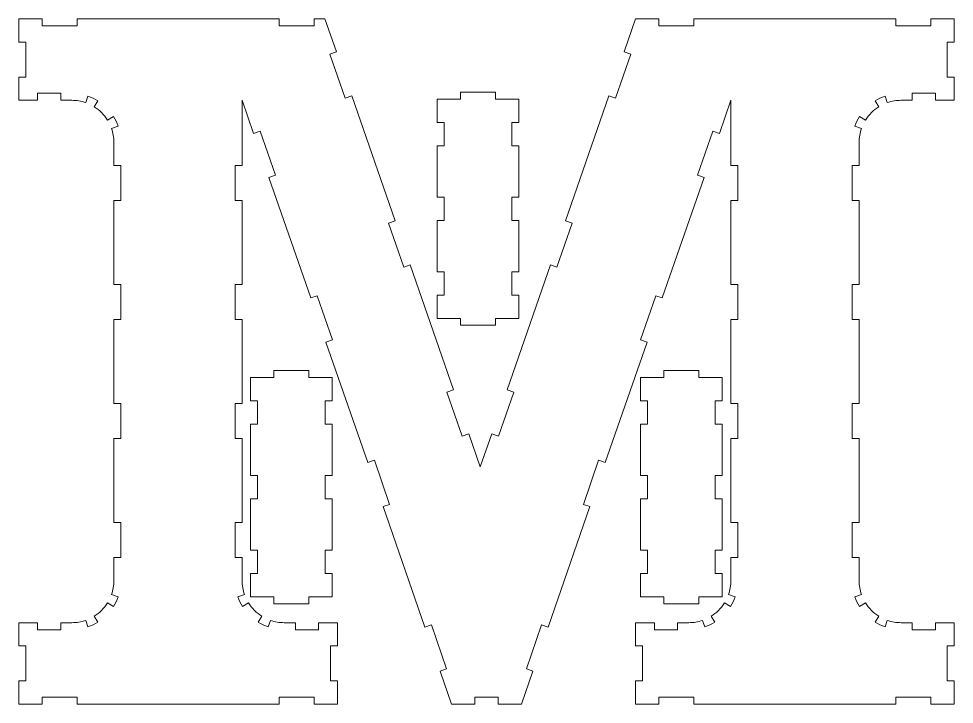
# Model space of a CAD drawing. Header units: millimetres. Extents: x -454 to 454, y -712 to 712.
# Drawn here: x -47.2 to 353.9, y 418.5 to 712.5 of the extents above; entities that cross this region are included whole.
import ezdxf

# ---------------------------------------------------------------- set-up
doc = ezdxf.new("R2010")
doc.units = ezdxf.units.MM
doc.header["$MEASUREMENT"] = 0
doc.layers.add('Camada 1', color=7, linetype='Continuous')

msp = doc.modelspace()

# ---------------------------------------------------------------- linework, layer by layer
at = {"layer": 'Camada 1', "color": 250, "lineweight": 20}
for points, knots in [([(64.4009, 418.4594), (64.4009, 418.4594), (-22.1791, 418.4594), (-22.1791, 418.4594), (-22.1791, 418.4594), (-22.1791, 418.4594), (-22.1791, 421.4594), (-22.1791, 421.4594), (-22.1791, 421.4594), (-22.1791, 421.4594), (-37.1791, 421.4594), (-37.1791, 421.4594), (-37.1791, 421.4594), (-37.1791, 421.4594), (-37.1791, 418.4594), (-37.1791, 418.4594), (-37.1791, 418.4594), (-37.1791, 418.4594), (-47.1791, 418.4594), (-47.1791, 418.4594), (-47.1791, 418.4594), (-47.1791, 418.4594), (-47.1791, 428.4594), (-47.1791, 428.4594), (-47.1791, 428.4594), (-47.1791, 428.4594), (-44.1791, 428.4594), (-44.1791, 428.4594), (-44.1791, 428.4594), (-44.1791, 428.4594), (-44.1791, 443.4594), (-44.1791, 443.4594), (-44.1791, 443.4594), (-44.1791, 443.4594), (-47.1791, 443.4594), (-47.1791, 443.4594), (-47.1791, 443.4594), (-47.1791, 443.4594), (-47.1791, 453.4594), (-47.1791, 453.4594), (-47.1791, 453.4594), (-47.1791, 453.4594), (-39.1744, 453.4594), (-39.1744, 453.4594), (-39.1744, 453.4594), (-39.1744, 453.4594), (-39.1744, 450.4594), (-39.1744, 450.4594), (-39.1744, 450.4594), (-39.1744, 450.4594), (-29.1744, 450.4594), (-29.1744, 450.4594), (-29.1744, 450.4594), (-29.1744, 450.4594), (-29.1744, 453.4594), (-29.1744, 453.4594), (-29.1744, 453.4594), (-29.1744, 453.4594), (-24.3891, 453.4594), (-24.3891, 453.4594), (-24.3891, 453.4594), (-22.375, 453.4594), (-20.3752, 453.7974), (-18.473, 454.4594), (-18.473, 454.4594), (-18.473, 454.4594), (-17.487, 451.6261), (-17.487, 451.6261), (-17.487, 451.6261), (-16.0133, 452.1389), (-14.6013, 452.8144), (-13.2773, 453.6401), (-13.2773, 453.6401), (-13.2773, 453.6401), (-14.8647, 456.1857), (-14.8647, 456.1857), (-14.8647, 456.1857), (-12.5348, 457.6386), (-10.5682, 459.6052), (-9.1153, 461.935), (-9.1153, 461.935), (-9.1153, 461.935), (-6.5697, 460.3476), (-6.5697, 460.3476), (-6.5697, 460.3476), (-5.7441, 461.6717), (-5.0686, 463.0836), (-4.5557, 464.5573), (-4.5557, 464.5573), (-4.5557, 464.5573), (-7.3891, 465.5433), (-7.3891, 465.5433), (-7.3891, 465.5433), (-6.7271, 467.4455), (-6.3891, 469.4453), (-6.3891, 471.4594), (-6.3891, 471.4594), (-6.3891, 471.4594), (-6.3891, 481.4594), (-6.3891, 481.4594), (-6.3891, 481.4594), (-6.3891, 481.4594), (-3.3891, 481.4594), (-3.3891, 481.4594), (-3.3891, 481.4594), (-3.3891, 481.4594), (-3.3891, 496.4594), (-3.3891, 496.4594), (-3.3891, 496.4594), (-3.3891, 496.4594), (-6.3891, 496.4594), (-6.3891, 496.4594), (-6.3891, 496.4594), (-6.3891, 496.4594), (-6.3891, 532.4594), (-6.3891, 532.4594), (-6.3891, 532.4594), (-6.3891, 532.4594), (-3.3891, 532.4594), (-3.3891, 532.4594), (-3.3891, 532.4594), (-3.3891, 532.4594), (-3.3891, 547.4594), (-3.3891, 547.4594), (-3.3891, 547.4594), (-3.3891, 547.4594), (-6.3891, 547.4594), (-6.3891, 547.4594), (-6.3891, 547.4594), (-6.3891, 547.4594), (-6.3891, 583.4594), (-6.3891, 583.4594), (-6.3891, 583.4594), (-6.3891, 583.4594), (-3.3891, 583.4594), (-3.3891, 583.4594), (-3.3891, 583.4594), (-3.3891, 583.4594), (-3.3891, 598.4594), (-3.3891, 598.4594), (-3.3891, 598.4594), (-3.3891, 598.4594), (-6.3891, 598.4594), (-6.3891, 598.4594), (-6.3891, 598.4594), (-6.3891, 598.4594), (-6.3891, 634.4594), (-6.3891, 634.4594), (-6.3891, 634.4594), (-6.3891, 634.4594), (-3.3891, 634.4594), (-3.3891, 634.4594), (-3.3891, 634.4594), (-3.3891, 634.4594), (-3.3891, 649.4594), (-3.3891, 649.4594), (-3.3891, 649.4594), (-3.3891, 649.4594), (-6.3891, 649.4594), (-6.3891, 649.4594), (-6.3891, 649.4594), (-6.3891, 649.4594), (-6.3891, 659.4594), (-6.3891, 659.4594), (-6.3891, 659.4594), (-6.3891, 661.4735), (-6.7271, 663.4733), (-7.3891, 665.3755), (-7.3891, 665.3755), (-7.3891, 665.3755), (-4.5557, 666.3615), (-4.5557, 666.3615), (-4.5557, 666.3615), (-5.0686, 667.8352), (-5.7441, 669.2471), (-6.5697, 670.5712), (-6.5697, 670.5712), (-6.5697, 670.5712), (-9.1153, 668.9838), (-9.1153, 668.9838), (-9.1153, 668.9838), (-10.5682, 671.3136), (-12.5348, 673.2802), (-14.8647, 674.7331), (-14.8647, 674.7331), (-14.8647, 674.7331), (-13.2773, 677.2787), (-13.2773, 677.2787), (-13.2773, 677.2787), (-14.6013, 678.1044), (-16.0133, 678.7799), (-17.487, 679.2927), (-17.487, 679.2927), (-17.487, 679.2927), (-18.473, 676.4594), (-18.473, 676.4594), (-18.473, 676.4594), (-20.3752, 677.1214), (-22.375, 677.4594), (-24.3891, 677.4594), (-24.3891, 677.4594), (-24.3891, 677.4594), (-29.1744, 677.4594), (-29.1744, 677.4594), (-29.1744, 677.4594), (-29.1744, 677.4594), (-29.1744, 680.4594), (-29.1744, 680.4594), (-29.1744, 680.4594), (-29.1744, 680.4594), (-39.1744, 680.4594), (-39.1744, 680.4594), (-39.1744, 680.4594), (-39.1744, 680.4594), (-39.1744, 677.4594), (-39.1744, 677.4594), (-39.1744, 677.4594), (-39.1744, 677.4594), (-47.1791, 677.4594), (-47.1791, 677.4594), (-47.1791, 677.4594), (-47.1791, 677.4594), (-47.1791, 687.4594), (-47.1791, 687.4594), (-47.1791, 687.4594), (-47.1791, 687.4594), (-44.1791, 687.4594), (-44.1791, 687.4594), (-44.1791, 687.4594), (-44.1791, 687.4594), (-44.1791, 702.4594), (-44.1791, 702.4594), (-44.1791, 702.4594), (-44.1791, 702.4594), (-47.1791, 702.4594), (-47.1791, 702.4594), (-47.1791, 702.4594), (-47.1791, 702.4594), (-47.1791, 712.4594), (-47.1791, 712.4594), (-47.1791, 712.4594), (-47.1791, 712.4594), (-37.1791, 712.4594), (-37.1791, 712.4594), (-37.1791, 712.4594), (-37.1791, 712.4594), (-37.1791, 709.4594), (-37.1791, 709.4594), (-37.1791, 709.4594), (-37.1791, 709.4594), (-22.1791, 709.4594), (-22.1791, 709.4594), (-22.1791, 709.4594), (-22.1791, 709.4594), (-22.1791, 712.4594), (-22.1791, 712.4594), (-22.1791, 712.4594), (-22.1791, 712.4594), (64.4009, 712.4594), (64.4009, 712.4594), (64.4009, 712.4594), (64.4009, 712.4594), (64.4009, 709.4594), (64.4009, 709.4594), (64.4009, 709.4594), (64.4009, 709.4594), (79.4009, 709.4594), (79.4009, 709.4594), (79.4009, 709.4594), (79.4009, 709.4594), (79.4009, 712.4594), (79.4009, 712.4594), (79.4009, 712.4594), (79.4009, 712.4594), (84.1094, 712.4594), (84.1094, 712.4594), (84.1094, 712.4594), (84.1094, 712.4594), (89.0197, 698.2859), (89.0197, 698.2859), (89.0197, 698.2859), (89.0197, 698.2859), (86.185, 697.3038), (86.185, 697.3038), (86.185, 697.3038), (86.185, 697.3038), (92.7322, 678.4058), (92.7322, 678.4058), (92.7322, 678.4058), (92.7322, 678.4058), (95.5669, 679.3879), (95.5669, 679.3879), (95.5669, 679.3879), (95.5669, 679.3879), (114.1285, 625.8107), (114.1285, 625.8107), (114.1285, 625.8107), (114.1285, 625.8107), (111.2938, 624.8287), (111.2938, 624.8287), (111.2938, 624.8287), (111.2938, 624.8287), (117.8409, 605.9307), (117.8409, 605.9307), (117.8409, 605.9307), (117.8409, 605.9307), (120.6756, 606.9127), (120.6756, 606.9127), (120.6756, 606.9127), (120.6756, 606.9127), (139.2372, 553.3356), (139.2372, 553.3356), (139.2372, 553.3356), (139.2372, 553.3356), (136.4025, 552.3535), (136.4025, 552.3535), (136.4025, 552.3535), (136.4025, 552.3535), (142.9497, 533.4555), (142.9497, 533.4555), (142.9497, 533.4555), (142.9497, 533.4555), (145.7844, 534.4376), (145.7844, 534.4376), (145.7844, 534.4376), (145.7844, 534.4376), (150.6947, 520.2641), (150.6947, 520.2641), (150.6947, 520.2641), (150.6947, 520.2641), (155.6051, 534.4376), (155.6051, 534.4376), (155.6051, 534.4376), (155.6051, 534.4376), (158.4398, 533.4555), (158.4398, 533.4555), (158.4398, 533.4555), (158.4398, 533.4555), (164.9869, 552.3535), (164.9869, 552.3535), (164.9869, 552.3535), (164.9869, 552.3535), (162.1522, 553.3356), (162.1522, 553.3356), (162.1522, 553.3356), (162.1522, 553.3356), (180.7138, 606.9127), (180.7138, 606.9127), (180.7138, 606.9127), (180.7138, 606.9127), (183.5485, 605.9307), (183.5485, 605.9307), (183.5485, 605.9307), (183.5485, 605.9307), (190.0957, 624.8287), (190.0957, 624.8287), (190.0957, 624.8287), (190.0957, 624.8287), (187.261, 625.8107), (187.261, 625.8107), (187.261, 625.8107), (187.261, 625.8107), (205.8226, 679.3879), (205.8226, 679.3879), (205.8226, 679.3879), (205.8226, 679.3879), (208.6573, 678.4058), (208.6573, 678.4058), (208.6573, 678.4058), (208.6573, 678.4058), (215.2044, 697.3038), (215.2044, 697.3038), (215.2044, 697.3038), (215.2044, 697.3038), (212.3697, 698.2859), (212.3697, 698.2859), (212.3697, 698.2859), (212.3697, 698.2859), (217.2801, 712.4594), (217.2801, 712.4594), (217.2801, 712.4594), (217.2801, 712.4594), (227.2801, 712.4594), (227.2801, 712.4594), (227.2801, 712.4594), (227.2801, 712.4594), (227.2801, 709.4594), (227.2801, 709.4594), (227.2801, 709.4594), (227.2801, 709.4594), (242.2801, 709.4594), (242.2801, 709.4594), (242.2801, 709.4594), (242.2801, 709.4594), (242.2801, 712.4594), (242.2801, 712.4594), (242.2801, 712.4594), (242.2801, 712.4594), (328.8601, 712.4594), (328.8601, 712.4594), (328.8601, 712.4594), (328.8601, 712.4594), (328.8601, 709.4594), (328.8601, 709.4594), (328.8601, 709.4594), (328.8601, 709.4594), (343.8601, 709.4594), (343.8601, 709.4594), (343.8601, 709.4594), (343.8601, 709.4594), (343.8601, 712.4594), (343.8601, 712.4594), (343.8601, 712.4594), (343.8601, 712.4594), (353.8601, 712.4594), (353.8601, 712.4594), (353.8601, 712.4594), (353.8601, 712.4594), (353.8601, 702.4594), (353.8601, 702.4594), (353.8601, 702.4594), (353.8601, 702.4594), (350.8601, 702.4594), (350.8601, 702.4594), (350.8601, 702.4594), (350.8601, 702.4594), (350.8601, 687.4594), (350.8601, 687.4594), (350.8601, 687.4594), (350.8601, 687.4594), (353.8601, 687.4594), (353.8601, 687.4594), (353.8601, 687.4594), (353.8601, 687.4594), (353.8601, 677.4594), (353.8601, 677.4594), (353.8601, 677.4594), (353.8601, 677.4594), (345.8554, 677.4594), (345.8554, 677.4594), (345.8554, 677.4594), (345.8554, 677.4594), (345.8554, 680.4594), (345.8554, 680.4594), (345.8554, 680.4594), (345.8554, 680.4594), (335.8554, 680.4594), (335.8554, 680.4594), (335.8554, 680.4594), (335.8554, 680.4594), (335.8554, 677.4594), (335.8554, 677.4594), (335.8554, 677.4594), (335.8554, 677.4594), (331.0701, 677.4594), (331.0701, 677.4594), (331.0701, 677.4594), (329.056, 677.4594), (327.0562, 677.1214), (325.154, 676.4594), (325.154, 676.4594), (325.154, 676.4594), (324.168, 679.2927), (324.168, 679.2927), (324.168, 679.2927), (322.6943, 678.7799), (321.2823, 678.1044), (319.9583, 677.2787), (319.9583, 677.2787), (319.9583, 677.2787), (321.5457, 674.7331), (321.5457, 674.7331), (321.5457, 674.7331), (319.2158, 673.2802), (317.2492, 671.3136), (315.7963, 668.9838), (315.7963, 668.9838), (315.7963, 668.9838), (313.2507, 670.5712), (313.2507, 670.5712), (313.2507, 670.5712), (312.4251, 669.2471), (311.7496, 667.8352), (311.2367, 666.3615), (311.2367, 666.3615), (311.2367, 666.3615), (314.0701, 665.3755), (314.0701, 665.3755), (314.0701, 665.3755), (313.4081, 663.4733), (313.0701, 661.4735), (313.0701, 659.4594), (313.0701, 659.4594), (313.0701, 659.4594), (313.0701, 649.4594), (313.0701, 649.4594), (313.0701, 649.4594), (313.0701, 649.4594), (310.0701, 649.4594), (310.0701, 649.4594), (310.0701, 649.4594), (310.0701, 649.4594), (310.0701, 634.4594), (310.0701, 634.4594), (310.0701, 634.4594), (310.0701, 634.4594), (313.0701, 634.4594), (313.0701, 634.4594), (313.0701, 634.4594), (313.0701, 634.4594), (313.0701, 598.4594), (313.0701, 598.4594), (313.0701, 598.4594), (313.0701, 598.4594), (310.0701, 598.4594), (310.0701, 598.4594), (310.0701, 598.4594), (310.0701, 598.4594), (310.0701, 583.4594), (310.0701, 583.4594), (310.0701, 583.4594), (310.0701, 583.4594), (313.0701, 583.4594), (313.0701, 583.4594), (313.0701, 583.4594), (313.0701, 583.4594), (313.0701, 547.4594), (313.0701, 547.4594), (313.0701, 547.4594), (313.0701, 547.4594), (310.0701, 547.4594), (310.0701, 547.4594), (310.0701, 547.4594), (310.0701, 547.4594), (310.0701, 532.4594), (310.0701, 532.4594), (310.0701, 532.4594), (310.0701, 532.4594), (313.0701, 532.4594), (313.0701, 532.4594), (313.0701, 532.4594), (313.0701, 532.4594), (313.0701, 496.4594), (313.0701, 496.4594), (313.0701, 496.4594), (313.0701, 496.4594), (310.0701, 496.4594), (310.0701, 496.4594), (310.0701, 496.4594), (310.0701, 496.4594), (310.0701, 481.4594), (310.0701, 481.4594), (310.0701, 481.4594), (310.0701, 481.4594), (313.0701, 481.4594), (313.0701, 481.4594), (313.0701, 481.4594), (313.0701, 481.4594), (313.0701, 471.4593), (313.0701, 471.4593), (313.0701, 471.4593), (313.0701, 469.4453), (313.4081, 467.4455), (314.0701, 465.5433), (314.0701, 465.5433), (314.0701, 465.5433), (311.2367, 464.5573), (311.2367, 464.5573), (311.2367, 464.5573), (311.7496, 463.0836), (312.4251, 461.6717), (313.2507, 460.3476), (313.2507, 460.3476), (313.2507, 460.3476), (315.7963, 461.935), (315.7963, 461.935), (315.7963, 461.935), (317.2492, 459.6052), (319.2158, 457.6386), (321.5457, 456.1857), (321.5457, 456.1857), (321.5457, 456.1857), (319.9583, 453.6401), (319.9583, 453.6401), (319.9583, 453.6401), (321.2823, 452.8144), (322.6943, 452.1389), (324.168, 451.6261), (324.168, 451.6261), (324.168, 451.6261), (325.154, 454.4594), (325.154, 454.4594), (325.154, 454.4594), (327.0562, 453.7974), (329.056, 453.4594), (331.0701, 453.4594), (331.0701, 453.4594), (331.0701, 453.4594), (335.8554, 453.4594), (335.8554, 453.4594), (335.8554, 453.4594), (335.8554, 453.4594), (335.8554, 450.4594), (335.8554, 450.4594), (335.8554, 450.4594), (335.8554, 450.4594), (345.8554, 450.4594), (345.8554, 450.4594), (345.8554, 450.4594), (345.8554, 450.4594), (345.8554, 453.4594), (345.8554, 453.4594), (345.8554, 453.4594), (345.8554, 453.4594), (353.8601, 453.4594), (353.8601, 453.4594), (353.8601, 453.4594), (353.8601, 453.4594), (353.8601, 443.4594), (353.8601, 443.4594), (353.8601, 443.4594), (353.8601, 443.4594), (350.8601, 443.4594), (350.8601, 443.4594), (350.8601, 443.4594), (350.8601, 443.4594), (350.8601, 428.4594), (350.8601, 428.4594), (350.8601, 428.4594), (350.8601, 428.4594), (353.8601, 428.4594), (353.8601, 428.4594), (353.8601, 428.4594), (353.8601, 428.4594), (353.8601, 418.4594), (353.8601, 418.4594), (353.8601, 418.4594), (353.8601, 418.4594), (343.8601, 418.4594), (343.8601, 418.4594), (343.8601, 418.4594), (343.8601, 418.4594), (343.8601, 421.4594), (343.8601, 421.4594), (343.8601, 421.4594), (343.8601, 421.4594), (328.8601, 421.4594), (328.8601, 421.4594), (328.8601, 421.4594), (328.8601, 421.4594), (328.8601, 418.4594), (328.8601, 418.4594), (328.8601, 418.4594), (328.8601, 418.4594), (242.2801, 418.4594), (242.2801, 418.4594), (242.2801, 418.4594), (242.2801, 418.4594), (242.2801, 421.4594), (242.2801, 421.4594), (242.2801, 421.4594), (242.2801, 421.4594), (227.2801, 421.4594), (227.2801, 421.4594), (227.2801, 421.4594), (227.2801, 421.4594), (227.2801, 418.4594), (227.2801, 418.4594), (227.2801, 418.4594), (227.2801, 418.4594), (217.2801, 418.4594), (217.2801, 418.4594), (217.2801, 418.4594), (217.2801, 418.4594), (217.2801, 428.4594), (217.2801, 428.4594), (217.2801, 428.4594), (217.2801, 428.4594), (220.2801, 428.4594), (220.2801, 428.4594), (220.2801, 428.4594), (220.2801, 428.4594), (220.2801, 443.4594), (220.2801, 443.4594), (220.2801, 443.4594), (220.2801, 443.4594), (217.2801, 443.4594), (217.2801, 443.4594), (217.2801, 443.4594), (217.2801, 443.4594), (217.2801, 453.4594), (217.2801, 453.4594), (217.2801, 453.4594), (217.2801, 453.4594), (225.2847, 453.4594), (225.2847, 453.4594), (225.2847, 453.4594), (225.2847, 453.4594), (225.2847, 450.4594), (225.2847, 450.4594), (225.2847, 450.4594), (225.2847, 450.4594), (235.2847, 450.4594), (235.2847, 450.4594), (235.2847, 450.4594), (235.2847, 450.4594), (235.2847, 453.4594), (235.2847, 453.4594), (235.2847, 453.4594), (235.2847, 453.4594), (240.0701, 453.4594), (240.0701, 453.4594), (240.0701, 453.4594), (242.0841, 453.4594), (244.0839, 453.7974), (245.9861, 454.4594), (245.9861, 454.4594), (245.9861, 454.4594), (246.9721, 451.6261), (246.9721, 451.6261), (246.9721, 451.6261), (248.4458, 452.1389), (249.8578, 452.8144), (251.1818, 453.6401), (251.1818, 453.6401), (251.1818, 453.6401), (249.5944, 456.1857), (249.5944, 456.1857), (249.5944, 456.1857), (251.9243, 457.6386), (253.8909, 459.6052), (255.3438, 461.935), (255.3438, 461.935), (255.3438, 461.935), (257.8894, 460.3476), (257.8894, 460.3476), (257.8894, 460.3476), (258.715, 461.6717), (259.3905, 463.0836), (259.9034, 464.5573), (259.9034, 464.5573), (259.9034, 464.5573), (257.0701, 465.5433), (257.0701, 465.5433), (257.0701, 465.5433), (257.732, 467.4455), (258.0701, 469.4453), (258.0701, 471.4594), (258.0701, 471.4594), (258.0701, 471.4594), (258.0701, 481.4594), (258.0701, 481.4594), (258.0701, 481.4594), (258.0701, 481.4594), (261.0701, 481.4594), (261.0701, 481.4594), (261.0701, 481.4594), (261.0701, 481.4594), (261.0701, 496.4594), (261.0701, 496.4594), (261.0701, 496.4594), (261.0701, 496.4594), (258.0701, 496.4594), (258.0701, 496.4594), (258.0701, 496.4594), (258.0701, 496.4594), (258.0701, 532.4594), (258.0701, 532.4594), (258.0701, 532.4594), (258.0701, 532.4594), (261.0701, 532.4594), (261.0701, 532.4594), (261.0701, 532.4594), (261.0701, 532.4594), (261.0701, 547.4594), (261.0701, 547.4594), (261.0701, 547.4594), (261.0701, 547.4594), (258.0701, 547.4594), (258.0701, 547.4594), (258.0701, 547.4594), (258.0701, 547.4594), (258.0701, 583.4594), (258.0701, 583.4594), (258.0701, 583.4594), (258.0701, 583.4594), (261.0701, 583.4594), (261.0701, 583.4594), (261.0701, 583.4594), (261.0701, 583.4594), (261.0701, 598.4594), (261.0701, 598.4594), (261.0701, 598.4594), (261.0701, 598.4594), (258.0701, 598.4594), (258.0701, 598.4594), (258.0701, 598.4594), (258.0701, 598.4594), (258.0701, 634.4594), (258.0701, 634.4594), (258.0701, 634.4594), (258.0701, 634.4594), (261.0701, 634.4594), (261.0701, 634.4594), (261.0701, 634.4594), (261.0701, 634.4594), (261.0701, 649.4594), (261.0701, 649.4594), (261.0701, 649.4594), (261.0701, 649.4594), (258.0701, 649.4594), (258.0701, 649.4594), (258.0701, 649.4594), (258.0701, 649.4594), (258.0701, 677.4594), (258.0701, 677.4594), (258.0701, 677.4594), (258.0701, 677.4594), (253.1597, 663.2859), (253.1597, 663.2859), (253.1597, 663.2859), (253.1597, 663.2859), (250.325, 664.268), (250.325, 664.268), (250.325, 664.268), (250.325, 664.268), (243.7778, 645.3699), (243.7778, 645.3699), (243.7778, 645.3699), (243.7778, 645.3699), (246.6126, 644.3879), (246.6126, 644.3879), (246.6126, 644.3879), (246.6126, 644.3879), (228.7058, 592.7009), (228.7058, 592.7009), (228.7058, 592.7009), (228.7058, 592.7009), (225.8711, 593.683), (225.8711, 593.683), (225.8711, 593.683), (225.8711, 593.683), (219.324, 574.785), (219.324, 574.785), (219.324, 574.785), (219.324, 574.785), (222.1587, 573.8029), (222.1587, 573.8029), (222.1587, 573.8029), (222.1587, 573.8029), (204.2519, 522.1159), (204.2519, 522.1159), (204.2519, 522.1159), (204.2519, 522.1159), (201.4172, 523.098), (201.4172, 523.098), (201.4172, 523.098), (201.4172, 523.098), (194.8701, 504.2), (194.8701, 504.2), (194.8701, 504.2), (194.8701, 504.2), (197.7048, 503.2179), (197.7048, 503.2179), (197.7048, 503.2179), (197.7048, 503.2179), (179.798, 451.5309), (179.798, 451.5309), (179.798, 451.5309), (179.798, 451.5309), (176.9633, 452.513), (176.9633, 452.513), (176.9633, 452.513), (176.9633, 452.513), (170.4162, 433.615), (170.4162, 433.615), (170.4162, 433.615), (170.4162, 433.615), (173.2509, 432.6329), (173.2509, 432.6329), (173.2509, 432.6329), (173.2509, 432.6329), (168.3405, 418.4594), (168.3405, 418.4594), (168.3405, 418.4594), (168.3405, 418.4594), (158.3405, 418.4594), (158.3405, 418.4594), (158.3405, 418.4594), (158.3405, 418.4594), (158.3405, 421.4594), (158.3405, 421.4594), (158.3405, 421.4594), (158.3405, 421.4594), (148.3405, 421.4594), (148.3405, 421.4594), (148.3405, 421.4594), (148.3405, 421.4594), (148.3405, 418.4594), (148.3405, 418.4594), (148.3405, 418.4594), (148.3405, 418.4594), (138.3405, 418.4594), (138.3405, 418.4594), (138.3405, 418.4594), (138.3405, 418.4594), (133.4301, 432.6329), (133.4301, 432.6329), (133.4301, 432.6329), (133.4301, 432.6329), (136.2648, 433.615), (136.2648, 433.615), (136.2648, 433.615), (136.2648, 433.615), (129.7177, 452.513), (129.7177, 452.513), (129.7177, 452.513), (129.7177, 452.513), (126.883, 451.5309), (126.883, 451.5309), (126.883, 451.5309), (126.883, 451.5309), (108.9762, 503.2179), (108.9762, 503.2179), (108.9762, 503.2179), (108.9762, 503.2179), (111.8109, 504.2), (111.8109, 504.2), (111.8109, 504.2), (111.8109, 504.2), (105.2638, 523.098), (105.2638, 523.098), (105.2638, 523.098), (105.2638, 523.098), (102.4291, 522.1159), (102.4291, 522.1159), (102.4291, 522.1159), (102.4291, 522.1159), (84.5223, 573.8029), (84.5223, 573.8029), (84.5223, 573.8029), (84.5223, 573.8029), (87.357, 574.785), (87.357, 574.785), (87.357, 574.785), (87.357, 574.785), (80.8099, 593.683), (80.8099, 593.683), (80.8099, 593.683), (80.8099, 593.683), (77.9752, 592.7009), (77.9752, 592.7009), (77.9752, 592.7009), (77.9752, 592.7009), (60.0684, 644.3879), (60.0684, 644.3879), (60.0684, 644.3879), (60.0684, 644.3879), (62.9032, 645.3699), (62.9032, 645.3699), (62.9032, 645.3699), (62.9032, 645.3699), (56.356, 664.268), (56.356, 664.268), (56.356, 664.268), (56.356, 664.268), (53.5213, 663.2859), (53.5213, 663.2859), (53.5213, 663.2859), (53.5213, 663.2859), (48.6109, 677.4594), (48.6109, 677.4594), (48.6109, 677.4594), (48.6109, 677.4594), (48.6109, 649.4594), (48.6109, 649.4594), (48.6109, 649.4594), (48.6109, 649.4594), (45.6109, 649.4594), (45.6109, 649.4594), (45.6109, 649.4594), (45.6109, 649.4594), (45.6109, 634.4594), (45.6109, 634.4594), (45.6109, 634.4594), (45.6109, 634.4594), (48.6109, 634.4594), (48.6109, 634.4594), (48.6109, 634.4594), (48.6109, 634.4594), (48.6109, 598.4594), (48.6109, 598.4594), (48.6109, 598.4594), (48.6109, 598.4594), (45.6109, 598.4594), (45.6109, 598.4594), (45.6109, 598.4594), (45.6109, 598.4594), (45.6109, 583.4594), (45.6109, 583.4594), (45.6109, 583.4594), (45.6109, 583.4594), (48.6109, 583.4594), (48.6109, 583.4594), (48.6109, 583.4594), (48.6109, 583.4594), (48.6109, 547.4594), (48.6109, 547.4594), (48.6109, 547.4594), (48.6109, 547.4594), (45.6109, 547.4594), (45.6109, 547.4594), (45.6109, 547.4594), (45.6109, 547.4594), (45.6109, 532.4594), (45.6109, 532.4594), (45.6109, 532.4594), (45.6109, 532.4594), (48.6109, 532.4594), (48.6109, 532.4594), (48.6109, 532.4594), (48.6109, 532.4594), (48.6109, 496.4594), (48.6109, 496.4594), (48.6109, 496.4594), (48.6109, 496.4594), (45.6109, 496.4594), (45.6109, 496.4594), (45.6109, 496.4594), (45.6109, 496.4594), (45.6109, 481.4594), (45.6109, 481.4594), (45.6109, 481.4594), (45.6109, 481.4594), (48.6109, 481.4594), (48.6109, 481.4594), (48.6109, 481.4594), (48.6109, 481.4594), (48.6109, 471.4593), (48.6109, 471.4593), (48.6109, 471.4593), (48.611, 469.4453), (48.949, 467.4455), (49.6109, 465.5433), (49.6109, 465.5433), (49.6109, 465.5433), (46.7776, 464.5573), (46.7776, 464.5573), (46.7776, 464.5573), (47.2905, 463.0836), (47.966, 461.6717), (48.7916, 460.3476), (48.7916, 460.3476), (48.7916, 460.3476), (51.3372, 461.935), (51.3372, 461.935), (51.3372, 461.935), (52.7901, 459.6052), (54.7567, 457.6386), (57.0866, 456.1857), (57.0866, 456.1857), (57.0866, 456.1857), (55.4992, 453.6401), (55.4992, 453.6401), (55.4992, 453.6401), (56.8232, 452.8144), (58.2352, 452.1389), (59.7089, 451.6261), (59.7089, 451.6261), (59.7089, 451.6261), (60.6949, 454.4594), (60.6949, 454.4594), (60.6949, 454.4594), (62.5971, 453.7974), (64.5969, 453.4594), (66.6109, 453.4594), (66.6109, 453.4594), (66.6109, 453.4594), (71.3963, 453.4594), (71.3963, 453.4594), (71.3963, 453.4594), (71.3963, 453.4594), (71.3963, 450.4594), (71.3963, 450.4594), (71.3963, 450.4594), (71.3963, 450.4594), (81.3963, 450.4594), (81.3963, 450.4594), (81.3963, 450.4594), (81.3963, 450.4594), (81.3963, 453.4594), (81.3963, 453.4594), (81.3963, 453.4594), (81.3963, 453.4594), (89.4009, 453.4594), (89.4009, 453.4594), (89.4009, 453.4594), (89.4009, 453.4594), (89.4009, 443.4594), (89.4009, 443.4594), (89.4009, 443.4594), (89.4009, 443.4594), (86.4009, 443.4594), (86.4009, 443.4594), (86.4009, 443.4594), (86.4009, 443.4594), (86.4009, 428.4594), (86.4009, 428.4594), (86.4009, 428.4594), (86.4009, 428.4594), (89.4009, 428.4594), (89.4009, 428.4594), (89.4009, 428.4594), (89.4009, 428.4594), (89.4009, 418.4594), (89.4009, 418.4594), (89.4009, 418.4594), (89.4009, 418.4594), (79.4009, 418.4594), (79.4009, 418.4594), (79.4009, 418.4594), (79.4009, 418.4594), (79.4009, 421.4594), (79.4009, 421.4594), (79.4009, 421.4594), (79.4009, 421.4594), (64.4009, 421.4594), (64.4009, 421.4594), (64.4009, 421.4594), (64.4009, 421.4594), (64.4009, 418.4594), (64.4009, 418.4594)], [0, 0, 0, 0, 0.00352113, 0.00352113, 0.00352113, 0.00352113, 0.00704225, 0.00704225, 0.00704225, 0.00704225, 0.01056338, 0.01056338, 0.01056338, 0.01056338, 0.01408451, 0.01408451, 0.01408451, 0.01408451, 0.01760563, 0.01760563, 0.01760563, 0.01760563, 0.02112676, 0.02112676, 0.02112676, 0.02112676, 0.02464789, 0.02464789, 0.02464789, 0.02464789, 0.02816901, 0.02816901, 0.02816901, 0.02816901, 0.03169014, 0.03169014, 0.03169014, 0.03169014, 0.03521127, 0.03521127, 0.03521127, 0.03521127, 0.03873239, 0.03873239, 0.03873239, 0.03873239, 0.04225352, 0.04225352, 0.04225352, 0.04225352, 0.04577465, 0.04577465, 0.04577465, 0.04577465, 0.04929577, 0.04929577, 0.04929577, 0.04929577, 0.0528169, 0.0528169, 0.0528169, 0.0528169, 0.05633803, 0.05633803, 0.05633803, 0.05633803, 0.05985915, 0.05985915, 0.05985915, 0.05985915, 0.06338028, 0.06338028, 0.06338028, 0.06338028, 0.06690141, 0.06690141, 0.06690141, 0.06690141, 0.07042254, 0.07042254, 0.07042254, 0.07042254, 0.07394366, 0.07394366, 0.07394366, 0.07394366, 0.07746479, 0.07746479, 0.07746479, 0.07746479, 0.08098592, 0.08098592, 0.08098592, 0.08098592, 0.08450704, 0.08450704, 0.08450704, 0.08450704, 0.08802817, 0.08802817, 0.08802817, 0.08802817, 0.0915493, 0.0915493, 0.0915493, 0.0915493, 0.09507042, 0.09507042, 0.09507042, 0.09507042, 0.09859155, 0.09859155, 0.09859155, 0.09859155, 0.10211268, 0.10211268, 0.10211268, 0.10211268, 0.1056338, 0.1056338, 0.1056338, 0.1056338, 0.10915493, 0.10915493, 0.10915493, 0.10915493, 0.11267606, 0.11267606, 0.11267606, 0.11267606, 0.11619718, 0.11619718, 0.11619718, 0.11619718, 0.11971831, 0.11971831, 0.11971831, 0.11971831, 0.12323944, 0.12323944, 0.12323944, 0.12323944, 0.12676056, 0.12676056, 0.12676056, 0.12676056, 0.13028169, 0.13028169, 0.13028169, 0.13028169, 0.13380282, 0.13380282, 0.13380282, 0.13380282, 0.13732394, 0.13732394, 0.13732394, 0.13732394, 0.14084507, 0.14084507, 0.14084507, 0.14084507, 0.1443662, 0.1443662, 0.1443662, 0.1443662, 0.14788732, 0.14788732, 0.14788732, 0.14788732, 0.15140845, 0.15140845, 0.15140845, 0.15140845, 0.15492958, 0.15492958, 0.15492958, 0.15492958, 0.1584507, 0.1584507, 0.1584507, 0.1584507, 0.16197183, 0.16197183, 0.16197183, 0.16197183, 0.16549296, 0.16549296, 0.16549296, 0.16549296, 0.16901408, 0.16901408, 0.16901408, 0.16901408, 0.17253521, 0.17253521, 0.17253521, 0.17253521, 0.17605634, 0.17605634, 0.17605634, 0.17605634, 0.17957746, 0.17957746, 0.17957746, 0.17957746, 0.18309859, 0.18309859, 0.18309859, 0.18309859, 0.18661972, 0.18661972, 0.18661972, 0.18661972, 0.19014085, 0.19014085, 0.19014085, 0.19014085, 0.19366197, 0.19366197, 0.19366197, 0.19366197, 0.1971831, 0.1971831, 0.1971831, 0.1971831, 0.20070423, 0.20070423, 0.20070423, 0.20070423, 0.20422535, 0.20422535, 0.20422535, 0.20422535, 0.20774648, 0.20774648, 0.20774648, 0.20774648, 0.21126761, 0.21126761, 0.21126761, 0.21126761, 0.21478873, 0.21478873, 0.21478873, 0.21478873, 0.21830986, 0.21830986, 0.21830986, 0.21830986, 0.22183099, 0.22183099, 0.22183099, 0.22183099, 0.22535211, 0.22535211, 0.22535211, 0.22535211, 0.22887324, 0.22887324, 0.22887324, 0.22887324, 0.23239437, 0.23239437, 0.23239437, 0.23239437, 0.23591549, 0.23591549, 0.23591549, 0.23591549, 0.23943662, 0.23943662, 0.23943662, 0.23943662, 0.24295775, 0.24295775, 0.24295775, 0.24295775, 0.24647887, 0.24647887, 0.24647887, 0.24647887, 0.25, 0.25, 0.25, 0.25, 0.25352113, 0.25352113, 0.25352113, 0.25352113, 0.25704225, 0.25704225, 0.25704225, 0.25704225, 0.26056338, 0.26056338, 0.26056338, 0.26056338, 0.26408451, 0.26408451, 0.26408451, 0.26408451, 0.26760563, 0.26760563, 0.26760563, 0.26760563, 0.27112676, 0.27112676, 0.27112676, 0.27112676, 0.27464789, 0.27464789, 0.27464789, 0.27464789, 0.27816901, 0.27816901, 0.27816901, 0.27816901, 0.28169014, 0.28169014, 0.28169014, 0.28169014, 0.28521127, 0.28521127, 0.28521127, 0.28521127, 0.28873239, 0.28873239, 0.28873239, 0.28873239, 0.29225352, 0.29225352, 0.29225352, 0.29225352, 0.29577465, 0.29577465, 0.29577465, 0.29577465, 0.29929577, 0.29929577, 0.29929577, 0.29929577, 0.3028169, 0.3028169, 0.3028169, 0.3028169, 0.30633803, 0.30633803, 0.30633803, 0.30633803, 0.30985915, 0.30985915, 0.30985915, 0.30985915, 0.31338028, 0.31338028, 0.31338028, 0.31338028, 0.31690141, 0.31690141, 0.31690141, 0.31690141, 0.32042254, 0.32042254, 0.32042254, 0.32042254, 0.32394366, 0.32394366, 0.32394366, 0.32394366, 0.32746479, 0.32746479, 0.32746479, 0.32746479, 0.33098592, 0.33098592, 0.33098592, 0.33098592, 0.33450704, 0.33450704, 0.33450704, 0.33450704, 0.33802817, 0.33802817, 0.33802817, 0.33802817, 0.3415493, 0.3415493, 0.3415493, 0.3415493, 0.34507042, 0.34507042, 0.34507042, 0.34507042, 0.34859155, 0.34859155, 0.34859155, 0.34859155, 0.35211268, 0.35211268, 0.35211268, 0.35211268, 0.3556338, 0.3556338, 0.3556338, 0.3556338, 0.35915493, 0.35915493, 0.35915493, 0.35915493, 0.36267606, 0.36267606, 0.36267606, 0.36267606, 0.36619718, 0.36619718, 0.36619718, 0.36619718, 0.36971831, 0.36971831, 0.36971831, 0.36971831, 0.37323944, 0.37323944, 0.37323944, 0.37323944, 0.37676056, 0.37676056, 0.37676056, 0.37676056, 0.38028169, 0.38028169, 0.38028169, 0.38028169, 0.38380282, 0.38380282, 0.38380282, 0.38380282, 0.38732394, 0.38732394, 0.38732394, 0.38732394, 0.39084507, 0.39084507, 0.39084507, 0.39084507, 0.3943662, 0.3943662, 0.3943662, 0.3943662, 0.39788732, 0.39788732, 0.39788732, 0.39788732, 0.40140845, 0.40140845, 0.40140845, 0.40140845, 0.40492958, 0.40492958, 0.40492958, 0.40492958, 0.4084507, 0.4084507, 0.4084507, 0.4084507, 0.41197183, 0.41197183, 0.41197183, 0.41197183, 0.41549296, 0.41549296, 0.41549296, 0.41549296, 0.41901408, 0.41901408, 0.41901408, 0.41901408, 0.42253521, 0.42253521, 0.42253521, 0.42253521, 0.42605634, 0.42605634, 0.42605634, 0.42605634, 0.42957746, 0.42957746, 0.42957746, 0.42957746, 0.43309859, 0.43309859, 0.43309859, 0.43309859, 0.43661972, 0.43661972, 0.43661972, 0.43661972, 0.44014085, 0.44014085, 0.44014085, 0.44014085, 0.44366197, 0.44366197, 0.44366197, 0.44366197, 0.4471831, 0.4471831, 0.4471831, 0.4471831, 0.45070423, 0.45070423, 0.45070423, 0.45070423, 0.45422535, 0.45422535, 0.45422535, 0.45422535, 0.45774648, 0.45774648, 0.45774648, 0.45774648, 0.46126761, 0.46126761, 0.46126761, 0.46126761, 0.46478873, 0.46478873, 0.46478873, 0.46478873, 0.46830986, 0.46830986, 0.46830986, 0.46830986, 0.47183099, 0.47183099, 0.47183099, 0.47183099, 0.47535211, 0.47535211, 0.47535211, 0.47535211, 0.47887324, 0.47887324, 0.47887324, 0.47887324, 0.48239437, 0.48239437, 0.48239437, 0.48239437, 0.48591549, 0.48591549, 0.48591549, 0.48591549, 0.48943662, 0.48943662, 0.48943662, 0.48943662, 0.49295775, 0.49295775, 0.49295775, 0.49295775, 0.49647887, 0.49647887, 0.49647887, 0.49647887, 0.5, 0.5, 0.5, 0.5, 0.50352113, 0.50352113, 0.50352113, 0.50352113, 0.50704225, 0.50704225, 0.50704225, 0.50704225, 0.51056338, 0.51056338, 0.51056338, 0.51056338, 0.51408451, 0.51408451, 0.51408451, 0.51408451, 0.51760563, 0.51760563, 0.51760563, 0.51760563, 0.52112676, 0.52112676, 0.52112676, 0.52112676, 0.52464789, 0.52464789, 0.52464789, 0.52464789, 0.52816901, 0.52816901, 0.52816901, 0.52816901, 0.53169014, 0.53169014, 0.53169014, 0.53169014, 0.53521127, 0.53521127, 0.53521127, 0.53521127, 0.53873239, 0.53873239, 0.53873239, 0.53873239, 0.54225352, 0.54225352, 0.54225352, 0.54225352, 0.54577465, 0.54577465, 0.54577465, 0.54577465, 0.54929577, 0.54929577, 0.54929577, 0.54929577, 0.5528169, 0.5528169, 0.5528169, 0.5528169, 0.55633803, 0.55633803, 0.55633803, 0.55633803, 0.55985915, 0.55985915, 0.55985915, 0.55985915, 0.56338028, 0.56338028, 0.56338028, 0.56338028, 0.56690141, 0.56690141, 0.56690141, 0.56690141, 0.57042254, 0.57042254, 0.57042254, 0.57042254, 0.57394366, 0.57394366, 0.57394366, 0.57394366, 0.57746479, 0.57746479, 0.57746479, 0.57746479, 0.58098592, 0.58098592, 0.58098592, 0.58098592, 0.58450704, 0.58450704, 0.58450704, 0.58450704, 0.58802817, 0.58802817, 0.58802817, 0.58802817, 0.5915493, 0.5915493, 0.5915493, 0.5915493, 0.59507042, 0.59507042, 0.59507042, 0.59507042, 0.59859155, 0.59859155, 0.59859155, 0.59859155, 0.60211268, 0.60211268, 0.60211268, 0.60211268, 0.6056338, 0.6056338, 0.6056338, 0.6056338, 0.60915493, 0.60915493, 0.60915493, 0.60915493, 0.61267606, 0.61267606, 0.61267606, 0.61267606, 0.61619718, 0.61619718, 0.61619718, 0.61619718, 0.61971831, 0.61971831, 0.61971831, 0.61971831, 0.62323944, 0.62323944, 0.62323944, 0.62323944, 0.62676056, 0.62676056, 0.62676056, 0.62676056, 0.63028169, 0.63028169, 0.63028169, 0.63028169, 0.63380282, 0.63380282, 0.63380282, 0.63380282, 0.63732394, 0.63732394, 0.63732394, 0.63732394, 0.64084507, 0.64084507, 0.64084507, 0.64084507, 0.6443662, 0.6443662, 0.6443662, 0.6443662, 0.64788732, 0.64788732, 0.64788732, 0.64788732, 0.65140845, 0.65140845, 0.65140845, 0.65140845, 0.65492958, 0.65492958, 0.65492958, 0.65492958, 0.6584507, 0.6584507, 0.6584507, 0.6584507, 0.66197183, 0.66197183, 0.66197183, 0.66197183, 0.66549296, 0.66549296, 0.66549296, 0.66549296, 0.66901408, 0.66901408, 0.66901408, 0.66901408, 0.67253521, 0.67253521, 0.67253521, 0.67253521, 0.67605634, 0.67605634, 0.67605634, 0.67605634, 0.67957746, 0.67957746, 0.67957746, 0.67957746, 0.68309859, 0.68309859, 0.68309859, 0.68309859, 0.68661972, 0.68661972, 0.68661972, 0.68661972, 0.69014085, 0.69014085, 0.69014085, 0.69014085, 0.69366197, 0.69366197, 0.69366197, 0.69366197, 0.6971831, 0.6971831, 0.6971831, 0.6971831, 0.70070423, 0.70070423, 0.70070423, 0.70070423, 0.70422535, 0.70422535, 0.70422535, 0.70422535, 0.70774648, 0.70774648, 0.70774648, 0.70774648, 0.71126761, 0.71126761, 0.71126761, 0.71126761, 0.71478873, 0.71478873, 0.71478873, 0.71478873, 0.71830986, 0.71830986, 0.71830986, 0.71830986, 0.72183099, 0.72183099, 0.72183099, 0.72183099, 0.72535211, 0.72535211, 0.72535211, 0.72535211, 0.72887324, 0.72887324, 0.72887324, 0.72887324, 0.73239437, 0.73239437, 0.73239437, 0.73239437, 0.73591549, 0.73591549, 0.73591549, 0.73591549, 0.73943662, 0.73943662, 0.73943662, 0.73943662, 0.74295775, 0.74295775, 0.74295775, 0.74295775, 0.74647887, 0.74647887, 0.74647887, 0.74647887, 0.75, 0.75, 0.75, 0.75, 0.75352113, 0.75352113, 0.75352113, 0.75352113, 0.75704225, 0.75704225, 0.75704225, 0.75704225, 0.76056338, 0.76056338, 0.76056338, 0.76056338, 0.76408451, 0.76408451, 0.76408451, 0.76408451, 0.76760563, 0.76760563, 0.76760563, 0.76760563, 0.77112676, 0.77112676, 0.77112676, 0.77112676, 0.77464789, 0.77464789, 0.77464789, 0.77464789, 0.77816901, 0.77816901, 0.77816901, 0.77816901, 0.78169014, 0.78169014, 0.78169014, 0.78169014, 0.78521127, 0.78521127, 0.78521127, 0.78521127, 0.78873239, 0.78873239, 0.78873239, 0.78873239, 0.79225352, 0.79225352, 0.79225352, 0.79225352, 0.79577465, 0.79577465, 0.79577465, 0.79577465, 0.79929577, 0.79929577, 0.79929577, 0.79929577, 0.8028169, 0.8028169, 0.8028169, 0.8028169, 0.80633803, 0.80633803, 0.80633803, 0.80633803, 0.80985915, 0.80985915, 0.80985915, 0.80985915, 0.81338028, 0.81338028, 0.81338028, 0.81338028, 0.81690141, 0.81690141, 0.81690141, 0.81690141, 0.82042254, 0.82042254, 0.82042254, 0.82042254, 0.82394366, 0.82394366, 0.82394366, 0.82394366, 0.82746479, 0.82746479, 0.82746479, 0.82746479, 0.83098592, 0.83098592, 0.83098592, 0.83098592, 0.83450704, 0.83450704, 0.83450704, 0.83450704, 0.83802817, 0.83802817, 0.83802817, 0.83802817, 0.8415493, 0.8415493, 0.8415493, 0.8415493, 0.84507042, 0.84507042, 0.84507042, 0.84507042, 0.84859155, 0.84859155, 0.84859155, 0.84859155, 0.85211268, 0.85211268, 0.85211268, 0.85211268, 0.8556338, 0.8556338, 0.8556338, 0.8556338, 0.85915493, 0.85915493, 0.85915493, 0.85915493, 0.86267606, 0.86267606, 0.86267606, 0.86267606, 0.86619718, 0.86619718, 0.86619718, 0.86619718, 0.86971831, 0.86971831, 0.86971831, 0.86971831, 0.87323944, 0.87323944, 0.87323944, 0.87323944, 0.87676056, 0.87676056, 0.87676056, 0.87676056, 0.88028169, 0.88028169, 0.88028169, 0.88028169, 0.88380282, 0.88380282, 0.88380282, 0.88380282, 0.88732394, 0.88732394, 0.88732394, 0.88732394, 0.89084507, 0.89084507, 0.89084507, 0.89084507, 0.8943662, 0.8943662, 0.8943662, 0.8943662, 0.89788732, 0.89788732, 0.89788732, 0.89788732, 0.90140845, 0.90140845, 0.90140845, 0.90140845, 0.90492958, 0.90492958, 0.90492958, 0.90492958, 0.9084507, 0.9084507, 0.9084507, 0.9084507, 0.91197183, 0.91197183, 0.91197183, 0.91197183, 0.91549296, 0.91549296, 0.91549296, 0.91549296, 0.91901408, 0.91901408, 0.91901408, 0.91901408, 0.92253521, 0.92253521, 0.92253521, 0.92253521, 0.92605634, 0.92605634, 0.92605634, 0.92605634, 0.92957746, 0.92957746, 0.92957746, 0.92957746, 0.93309859, 0.93309859, 0.93309859, 0.93309859, 0.93661972, 0.93661972, 0.93661972, 0.93661972, 0.94014085, 0.94014085, 0.94014085, 0.94014085, 0.94366197, 0.94366197, 0.94366197, 0.94366197, 0.9471831, 0.9471831, 0.9471831, 0.9471831, 0.95070423, 0.95070423, 0.95070423, 0.95070423, 0.95422535, 0.95422535, 0.95422535, 0.95422535, 0.95774648, 0.95774648, 0.95774648, 0.95774648, 0.96126761, 0.96126761, 0.96126761, 0.96126761, 0.96478873, 0.96478873, 0.96478873, 0.96478873, 0.96830986, 0.96830986, 0.96830986, 0.96830986, 0.97183099, 0.97183099, 0.97183099, 0.97183099, 0.97535211, 0.97535211, 0.97535211, 0.97535211, 0.97887324, 0.97887324, 0.97887324, 0.97887324, 0.98239437, 0.98239437, 0.98239437, 0.98239437, 0.98591549, 0.98591549, 0.98591549, 0.98591549, 0.98943662, 0.98943662, 0.98943662, 0.98943662, 0.99295775, 0.99295775, 0.99295775, 0.99295775, 1, 1, 1, 1]), ([(132.2158, 677.9703), (132.2158, 677.9703), (142.2158, 677.9703), (142.2158, 677.9703), (142.2158, 677.9703), (142.2158, 677.9703), (142.2158, 680.9703), (142.2158, 680.9703), (142.2158, 680.9703), (142.2158, 680.9703), (157.2158, 680.9703), (157.2158, 680.9703), (157.2158, 680.9703), (157.2158, 680.9703), (157.2158, 677.9703), (157.2158, 677.9703), (157.2158, 677.9703), (157.2158, 677.9703), (167.2158, 677.9703), (167.2158, 677.9703), (167.2158, 677.9703), (167.2158, 677.9703), (167.2158, 667.9703), (167.2158, 667.9703), (167.2158, 667.9703), (167.2158, 667.9703), (164.2158, 667.9703), (164.2158, 667.9703), (164.2158, 667.9703), (164.2158, 667.9703), (164.2158, 657.9703), (164.2158, 657.9703), (164.2158, 657.9703), (164.2158, 657.9703), (167.2158, 657.9703), (167.2158, 657.9703), (167.2158, 657.9703), (167.2158, 657.9703), (167.2158, 635.9703), (167.2158, 635.9703), (167.2158, 635.9703), (167.2158, 635.9703), (164.2158, 635.9703), (164.2158, 635.9703), (164.2158, 635.9703), (164.2158, 635.9703), (164.2158, 625.9703), (164.2158, 625.9703), (164.2158, 625.9703), (164.2158, 625.9703), (167.2158, 625.9703), (167.2158, 625.9703), (167.2158, 625.9703), (167.2158, 625.9703), (167.2158, 603.9703), (167.2158, 603.9703), (167.2158, 603.9703), (167.2158, 603.9703), (164.2158, 603.9703), (164.2158, 603.9703), (164.2158, 603.9703), (164.2158, 603.9703), (164.2158, 593.9703), (164.2158, 593.9703), (164.2158, 593.9703), (164.2158, 593.9703), (167.2158, 593.9703), (167.2158, 593.9703), (167.2158, 593.9703), (167.2158, 593.9703), (167.2158, 583.9703), (167.2158, 583.9703), (167.2158, 583.9703), (167.2158, 583.9703), (157.2158, 583.9703), (157.2158, 583.9703), (157.2158, 583.9703), (157.2158, 583.9703), (157.2158, 580.9703), (157.2158, 580.9703), (157.2158, 580.9703), (157.2158, 580.9703), (142.2158, 580.9703), (142.2158, 580.9703), (142.2158, 580.9703), (142.2158, 580.9703), (142.2158, 583.9703), (142.2158, 583.9703), (142.2158, 583.9703), (142.2158, 583.9703), (132.2158, 583.9703), (132.2158, 583.9703), (132.2158, 583.9703), (132.2158, 583.9703), (132.2158, 593.9703), (132.2158, 593.9703), (132.2158, 593.9703), (132.2158, 593.9703), (135.2158, 593.9703), (135.2158, 593.9703), (135.2158, 593.9703), (135.2158, 593.9703), (135.2158, 603.9703), (135.2158, 603.9703), (135.2158, 603.9703), (135.2158, 603.9703), (132.2158, 603.9703), (132.2158, 603.9703), (132.2158, 603.9703), (132.2158, 603.9703), (132.2158, 625.9703), (132.2158, 625.9703), (132.2158, 625.9703), (132.2158, 625.9703), (135.2158, 625.9703), (135.2158, 625.9703), (135.2158, 625.9703), (135.2158, 625.9703), (135.2158, 635.9703), (135.2158, 635.9703), (135.2158, 635.9703), (135.2158, 635.9703), (132.2158, 635.9703), (132.2158, 635.9703), (132.2158, 635.9703), (132.2158, 635.9703), (132.2158, 657.9703), (132.2158, 657.9703), (132.2158, 657.9703), (132.2158, 657.9703), (135.2158, 657.9703), (135.2158, 657.9703), (135.2158, 657.9703), (135.2158, 657.9703), (135.2158, 667.9703), (135.2158, 667.9703), (135.2158, 667.9703), (135.2158, 667.9703), (132.2158, 667.9703), (132.2158, 667.9703), (132.2158, 667.9703), (132.2158, 667.9703), (132.2158, 677.9703), (132.2158, 677.9703)], [0, 0, 0, 0, 0.02702703, 0.02702703, 0.02702703, 0.02702703, 0.05405405, 0.05405405, 0.05405405, 0.05405405, 0.08108108, 0.08108108, 0.08108108, 0.08108108, 0.10810811, 0.10810811, 0.10810811, 0.10810811, 0.13513514, 0.13513514, 0.13513514, 0.13513514, 0.16216216, 0.16216216, 0.16216216, 0.16216216, 0.18918919, 0.18918919, 0.18918919, 0.18918919, 0.21621622, 0.21621622, 0.21621622, 0.21621622, 0.24324324, 0.24324324, 0.24324324, 0.24324324, 0.27027027, 0.27027027, 0.27027027, 0.27027027, 0.2972973, 0.2972973, 0.2972973, 0.2972973, 0.32432432, 0.32432432, 0.32432432, 0.32432432, 0.35135135, 0.35135135, 0.35135135, 0.35135135, 0.37837838, 0.37837838, 0.37837838, 0.37837838, 0.40540541, 0.40540541, 0.40540541, 0.40540541, 0.43243243, 0.43243243, 0.43243243, 0.43243243, 0.45945946, 0.45945946, 0.45945946, 0.45945946, 0.48648649, 0.48648649, 0.48648649, 0.48648649, 0.51351351, 0.51351351, 0.51351351, 0.51351351, 0.54054054, 0.54054054, 0.54054054, 0.54054054, 0.56756757, 0.56756757, 0.56756757, 0.56756757, 0.59459459, 0.59459459, 0.59459459, 0.59459459, 0.62162162, 0.62162162, 0.62162162, 0.62162162, 0.64864865, 0.64864865, 0.64864865, 0.64864865, 0.67567568, 0.67567568, 0.67567568, 0.67567568, 0.7027027, 0.7027027, 0.7027027, 0.7027027, 0.72972973, 0.72972973, 0.72972973, 0.72972973, 0.75675676, 0.75675676, 0.75675676, 0.75675676, 0.78378378, 0.78378378, 0.78378378, 0.78378378, 0.81081081, 0.81081081, 0.81081081, 0.81081081, 0.83783784, 0.83783784, 0.83783784, 0.83783784, 0.86486486, 0.86486486, 0.86486486, 0.86486486, 0.89189189, 0.89189189, 0.89189189, 0.89189189, 0.91891892, 0.91891892, 0.91891892, 0.91891892, 0.94594595, 0.94594595, 0.94594595, 0.94594595, 1, 1, 1, 1]), ([(52.2059, 558.5903), (52.2059, 558.5903), (62.2059, 558.5903), (62.2059, 558.5903), (62.2059, 558.5903), (62.2059, 558.5903), (62.2059, 561.5903), (62.2059, 561.5903), (62.2059, 561.5903), (62.2059, 561.5903), (77.2059, 561.5903), (77.2059, 561.5903), (77.2059, 561.5903), (77.2059, 561.5903), (77.2059, 558.5903), (77.2059, 558.5903), (77.2059, 558.5903), (77.2059, 558.5903), (87.2059, 558.5903), (87.2059, 558.5903), (87.2059, 558.5903), (87.2059, 558.5903), (87.2059, 548.5903), (87.2059, 548.5903), (87.2059, 548.5903), (87.2059, 548.5903), (84.2059, 548.5903), (84.2059, 548.5903), (84.2059, 548.5903), (84.2059, 548.5903), (84.2059, 538.5903), (84.2059, 538.5903), (84.2059, 538.5903), (84.2059, 538.5903), (87.2059, 538.5903), (87.2059, 538.5903), (87.2059, 538.5903), (87.2059, 538.5903), (87.2059, 516.5903), (87.2059, 516.5903), (87.2059, 516.5903), (87.2059, 516.5903), (84.2059, 516.5903), (84.2059, 516.5903), (84.2059, 516.5903), (84.2059, 516.5903), (84.2059, 506.5903), (84.2059, 506.5903), (84.2059, 506.5903), (84.2059, 506.5903), (87.2059, 506.5903), (87.2059, 506.5903), (87.2059, 506.5903), (87.2059, 506.5903), (87.2059, 484.5903), (87.2059, 484.5903), (87.2059, 484.5903), (87.2059, 484.5903), (84.2059, 484.5903), (84.2059, 484.5903), (84.2059, 484.5903), (84.2059, 484.5903), (84.2059, 474.5903), (84.2059, 474.5903), (84.2059, 474.5903), (84.2059, 474.5903), (87.2059, 474.5903), (87.2059, 474.5903), (87.2059, 474.5903), (87.2059, 474.5903), (87.2059, 464.5903), (87.2059, 464.5903), (87.2059, 464.5903), (87.2059, 464.5903), (77.2059, 464.5903), (77.2059, 464.5903), (77.2059, 464.5903), (77.2059, 464.5903), (77.2059, 461.5903), (77.2059, 461.5903), (77.2059, 461.5903), (77.2059, 461.5903), (62.2059, 461.5903), (62.2059, 461.5903), (62.2059, 461.5903), (62.2059, 461.5903), (62.2059, 464.5903), (62.2059, 464.5903), (62.2059, 464.5903), (62.2059, 464.5903), (52.2059, 464.5903), (52.2059, 464.5903), (52.2059, 464.5903), (52.2059, 464.5903), (52.2059, 474.5903), (52.2059, 474.5903), (52.2059, 474.5903), (52.2059, 474.5903), (55.2059, 474.5903), (55.2059, 474.5903), (55.2059, 474.5903), (55.2059, 474.5903), (55.2059, 484.5903), (55.2059, 484.5903), (55.2059, 484.5903), (55.2059, 484.5903), (52.2059, 484.5903), (52.2059, 484.5903), (52.2059, 484.5903), (52.2059, 484.5903), (52.2059, 506.5903), (52.2059, 506.5903), (52.2059, 506.5903), (52.2059, 506.5903), (55.2059, 506.5903), (55.2059, 506.5903), (55.2059, 506.5903), (55.2059, 506.5903), (55.2059, 516.5903), (55.2059, 516.5903), (55.2059, 516.5903), (55.2059, 516.5903), (52.2059, 516.5903), (52.2059, 516.5903), (52.2059, 516.5903), (52.2059, 516.5903), (52.2059, 538.5903), (52.2059, 538.5903), (52.2059, 538.5903), (52.2059, 538.5903), (55.2059, 538.5903), (55.2059, 538.5903), (55.2059, 538.5903), (55.2059, 538.5903), (55.2059, 548.5903), (55.2059, 548.5903), (55.2059, 548.5903), (55.2059, 548.5903), (52.2059, 548.5903), (52.2059, 548.5903), (52.2059, 548.5903), (52.2059, 548.5903), (52.2059, 558.5903), (52.2059, 558.5903)], [0, 0, 0, 0, 0.02702703, 0.02702703, 0.02702703, 0.02702703, 0.05405405, 0.05405405, 0.05405405, 0.05405405, 0.08108108, 0.08108108, 0.08108108, 0.08108108, 0.10810811, 0.10810811, 0.10810811, 0.10810811, 0.13513514, 0.13513514, 0.13513514, 0.13513514, 0.16216216, 0.16216216, 0.16216216, 0.16216216, 0.18918919, 0.18918919, 0.18918919, 0.18918919, 0.21621622, 0.21621622, 0.21621622, 0.21621622, 0.24324324, 0.24324324, 0.24324324, 0.24324324, 0.27027027, 0.27027027, 0.27027027, 0.27027027, 0.2972973, 0.2972973, 0.2972973, 0.2972973, 0.32432432, 0.32432432, 0.32432432, 0.32432432, 0.35135135, 0.35135135, 0.35135135, 0.35135135, 0.37837838, 0.37837838, 0.37837838, 0.37837838, 0.40540541, 0.40540541, 0.40540541, 0.40540541, 0.43243243, 0.43243243, 0.43243243, 0.43243243, 0.45945946, 0.45945946, 0.45945946, 0.45945946, 0.48648649, 0.48648649, 0.48648649, 0.48648649, 0.51351351, 0.51351351, 0.51351351, 0.51351351, 0.54054054, 0.54054054, 0.54054054, 0.54054054, 0.56756757, 0.56756757, 0.56756757, 0.56756757, 0.59459459, 0.59459459, 0.59459459, 0.59459459, 0.62162162, 0.62162162, 0.62162162, 0.62162162, 0.64864865, 0.64864865, 0.64864865, 0.64864865, 0.67567568, 0.67567568, 0.67567568, 0.67567568, 0.7027027, 0.7027027, 0.7027027, 0.7027027, 0.72972973, 0.72972973, 0.72972973, 0.72972973, 0.75675676, 0.75675676, 0.75675676, 0.75675676, 0.78378378, 0.78378378, 0.78378378, 0.78378378, 0.81081081, 0.81081081, 0.81081081, 0.81081081, 0.83783784, 0.83783784, 0.83783784, 0.83783784, 0.86486486, 0.86486486, 0.86486486, 0.86486486, 0.89189189, 0.89189189, 0.89189189, 0.89189189, 0.91891892, 0.91891892, 0.91891892, 0.91891892, 0.94594595, 0.94594595, 0.94594595, 0.94594595, 1, 1, 1, 1]), ([(219.4225, 558.5903), (219.4225, 558.5903), (229.4225, 558.5903), (229.4225, 558.5903), (229.4225, 558.5903), (229.4225, 558.5903), (229.4225, 561.5903), (229.4225, 561.5903), (229.4225, 561.5903), (229.4225, 561.5903), (244.4225, 561.5903), (244.4225, 561.5903), (244.4225, 561.5903), (244.4225, 561.5903), (244.4225, 558.5903), (244.4225, 558.5903), (244.4225, 558.5903), (244.4225, 558.5903), (254.4225, 558.5903), (254.4225, 558.5903), (254.4225, 558.5903), (254.4225, 558.5903), (254.4225, 548.5903), (254.4225, 548.5903), (254.4225, 548.5903), (254.4225, 548.5903), (251.4225, 548.5903), (251.4225, 548.5903), (251.4225, 548.5903), (251.4225, 548.5903), (251.4225, 538.5903), (251.4225, 538.5903), (251.4225, 538.5903), (251.4225, 538.5903), (254.4225, 538.5903), (254.4225, 538.5903), (254.4225, 538.5903), (254.4225, 538.5903), (254.4225, 516.5903), (254.4225, 516.5903), (254.4225, 516.5903), (254.4225, 516.5903), (251.4225, 516.5903), (251.4225, 516.5903), (251.4225, 516.5903), (251.4225, 516.5903), (251.4225, 506.5903), (251.4225, 506.5903), (251.4225, 506.5903), (251.4225, 506.5903), (254.4225, 506.5903), (254.4225, 506.5903), (254.4225, 506.5903), (254.4225, 506.5903), (254.4225, 484.5903), (254.4225, 484.5903), (254.4225, 484.5903), (254.4225, 484.5903), (251.4225, 484.5903), (251.4225, 484.5903), (251.4225, 484.5903), (251.4225, 484.5903), (251.4225, 474.5903), (251.4225, 474.5903), (251.4225, 474.5903), (251.4225, 474.5903), (254.4225, 474.5903), (254.4225, 474.5903), (254.4225, 474.5903), (254.4225, 474.5903), (254.4225, 464.5903), (254.4225, 464.5903), (254.4225, 464.5903), (254.4225, 464.5903), (244.4225, 464.5903), (244.4225, 464.5903), (244.4225, 464.5903), (244.4225, 464.5903), (244.4225, 461.5903), (244.4225, 461.5903), (244.4225, 461.5903), (244.4225, 461.5903), (229.4225, 461.5903), (229.4225, 461.5903), (229.4225, 461.5903), (229.4225, 461.5903), (229.4225, 464.5903), (229.4225, 464.5903), (229.4225, 464.5903), (229.4225, 464.5903), (219.4225, 464.5903), (219.4225, 464.5903), (219.4225, 464.5903), (219.4225, 464.5903), (219.4225, 474.5903), (219.4225, 474.5903), (219.4225, 474.5903), (219.4225, 474.5903), (222.4225, 474.5903), (222.4225, 474.5903), (222.4225, 474.5903), (222.4225, 474.5903), (222.4225, 484.5903), (222.4225, 484.5903), (222.4225, 484.5903), (222.4225, 484.5903), (219.4225, 484.5903), (219.4225, 484.5903), (219.4225, 484.5903), (219.4225, 484.5903), (219.4225, 506.5903), (219.4225, 506.5903), (219.4225, 506.5903), (219.4225, 506.5903), (222.4225, 506.5903), (222.4225, 506.5903), (222.4225, 506.5903), (222.4225, 506.5903), (222.4225, 516.5903), (222.4225, 516.5903), (222.4225, 516.5903), (222.4225, 516.5903), (219.4225, 516.5903), (219.4225, 516.5903), (219.4225, 516.5903), (219.4225, 516.5903), (219.4225, 538.5903), (219.4225, 538.5903), (219.4225, 538.5903), (219.4225, 538.5903), (222.4225, 538.5903), (222.4225, 538.5903), (222.4225, 538.5903), (222.4225, 538.5903), (222.4225, 548.5903), (222.4225, 548.5903), (222.4225, 548.5903), (222.4225, 548.5903), (219.4225, 548.5903), (219.4225, 548.5903), (219.4225, 548.5903), (219.4225, 548.5903), (219.4225, 558.5903), (219.4225, 558.5903)], [0, 0, 0, 0, 0.02702703, 0.02702703, 0.02702703, 0.02702703, 0.05405405, 0.05405405, 0.05405405, 0.05405405, 0.08108108, 0.08108108, 0.08108108, 0.08108108, 0.10810811, 0.10810811, 0.10810811, 0.10810811, 0.13513514, 0.13513514, 0.13513514, 0.13513514, 0.16216216, 0.16216216, 0.16216216, 0.16216216, 0.18918919, 0.18918919, 0.18918919, 0.18918919, 0.21621622, 0.21621622, 0.21621622, 0.21621622, 0.24324324, 0.24324324, 0.24324324, 0.24324324, 0.27027027, 0.27027027, 0.27027027, 0.27027027, 0.2972973, 0.2972973, 0.2972973, 0.2972973, 0.32432432, 0.32432432, 0.32432432, 0.32432432, 0.35135135, 0.35135135, 0.35135135, 0.35135135, 0.37837838, 0.37837838, 0.37837838, 0.37837838, 0.40540541, 0.40540541, 0.40540541, 0.40540541, 0.43243243, 0.43243243, 0.43243243, 0.43243243, 0.45945946, 0.45945946, 0.45945946, 0.45945946, 0.48648649, 0.48648649, 0.48648649, 0.48648649, 0.51351351, 0.51351351, 0.51351351, 0.51351351, 0.54054054, 0.54054054, 0.54054054, 0.54054054, 0.56756757, 0.56756757, 0.56756757, 0.56756757, 0.59459459, 0.59459459, 0.59459459, 0.59459459, 0.62162162, 0.62162162, 0.62162162, 0.62162162, 0.64864865, 0.64864865, 0.64864865, 0.64864865, 0.67567568, 0.67567568, 0.67567568, 0.67567568, 0.7027027, 0.7027027, 0.7027027, 0.7027027, 0.72972973, 0.72972973, 0.72972973, 0.72972973, 0.75675676, 0.75675676, 0.75675676, 0.75675676, 0.78378378, 0.78378378, 0.78378378, 0.78378378, 0.81081081, 0.81081081, 0.81081081, 0.81081081, 0.83783784, 0.83783784, 0.83783784, 0.83783784, 0.86486486, 0.86486486, 0.86486486, 0.86486486, 0.89189189, 0.89189189, 0.89189189, 0.89189189, 0.91891892, 0.91891892, 0.91891892, 0.91891892, 0.94594595, 0.94594595, 0.94594595, 0.94594595, 1, 1, 1, 1])]:
    msp.add_open_spline(points, degree=3, knots=knots, dxfattribs=at)

doc.saveas('drawing.dxf')
